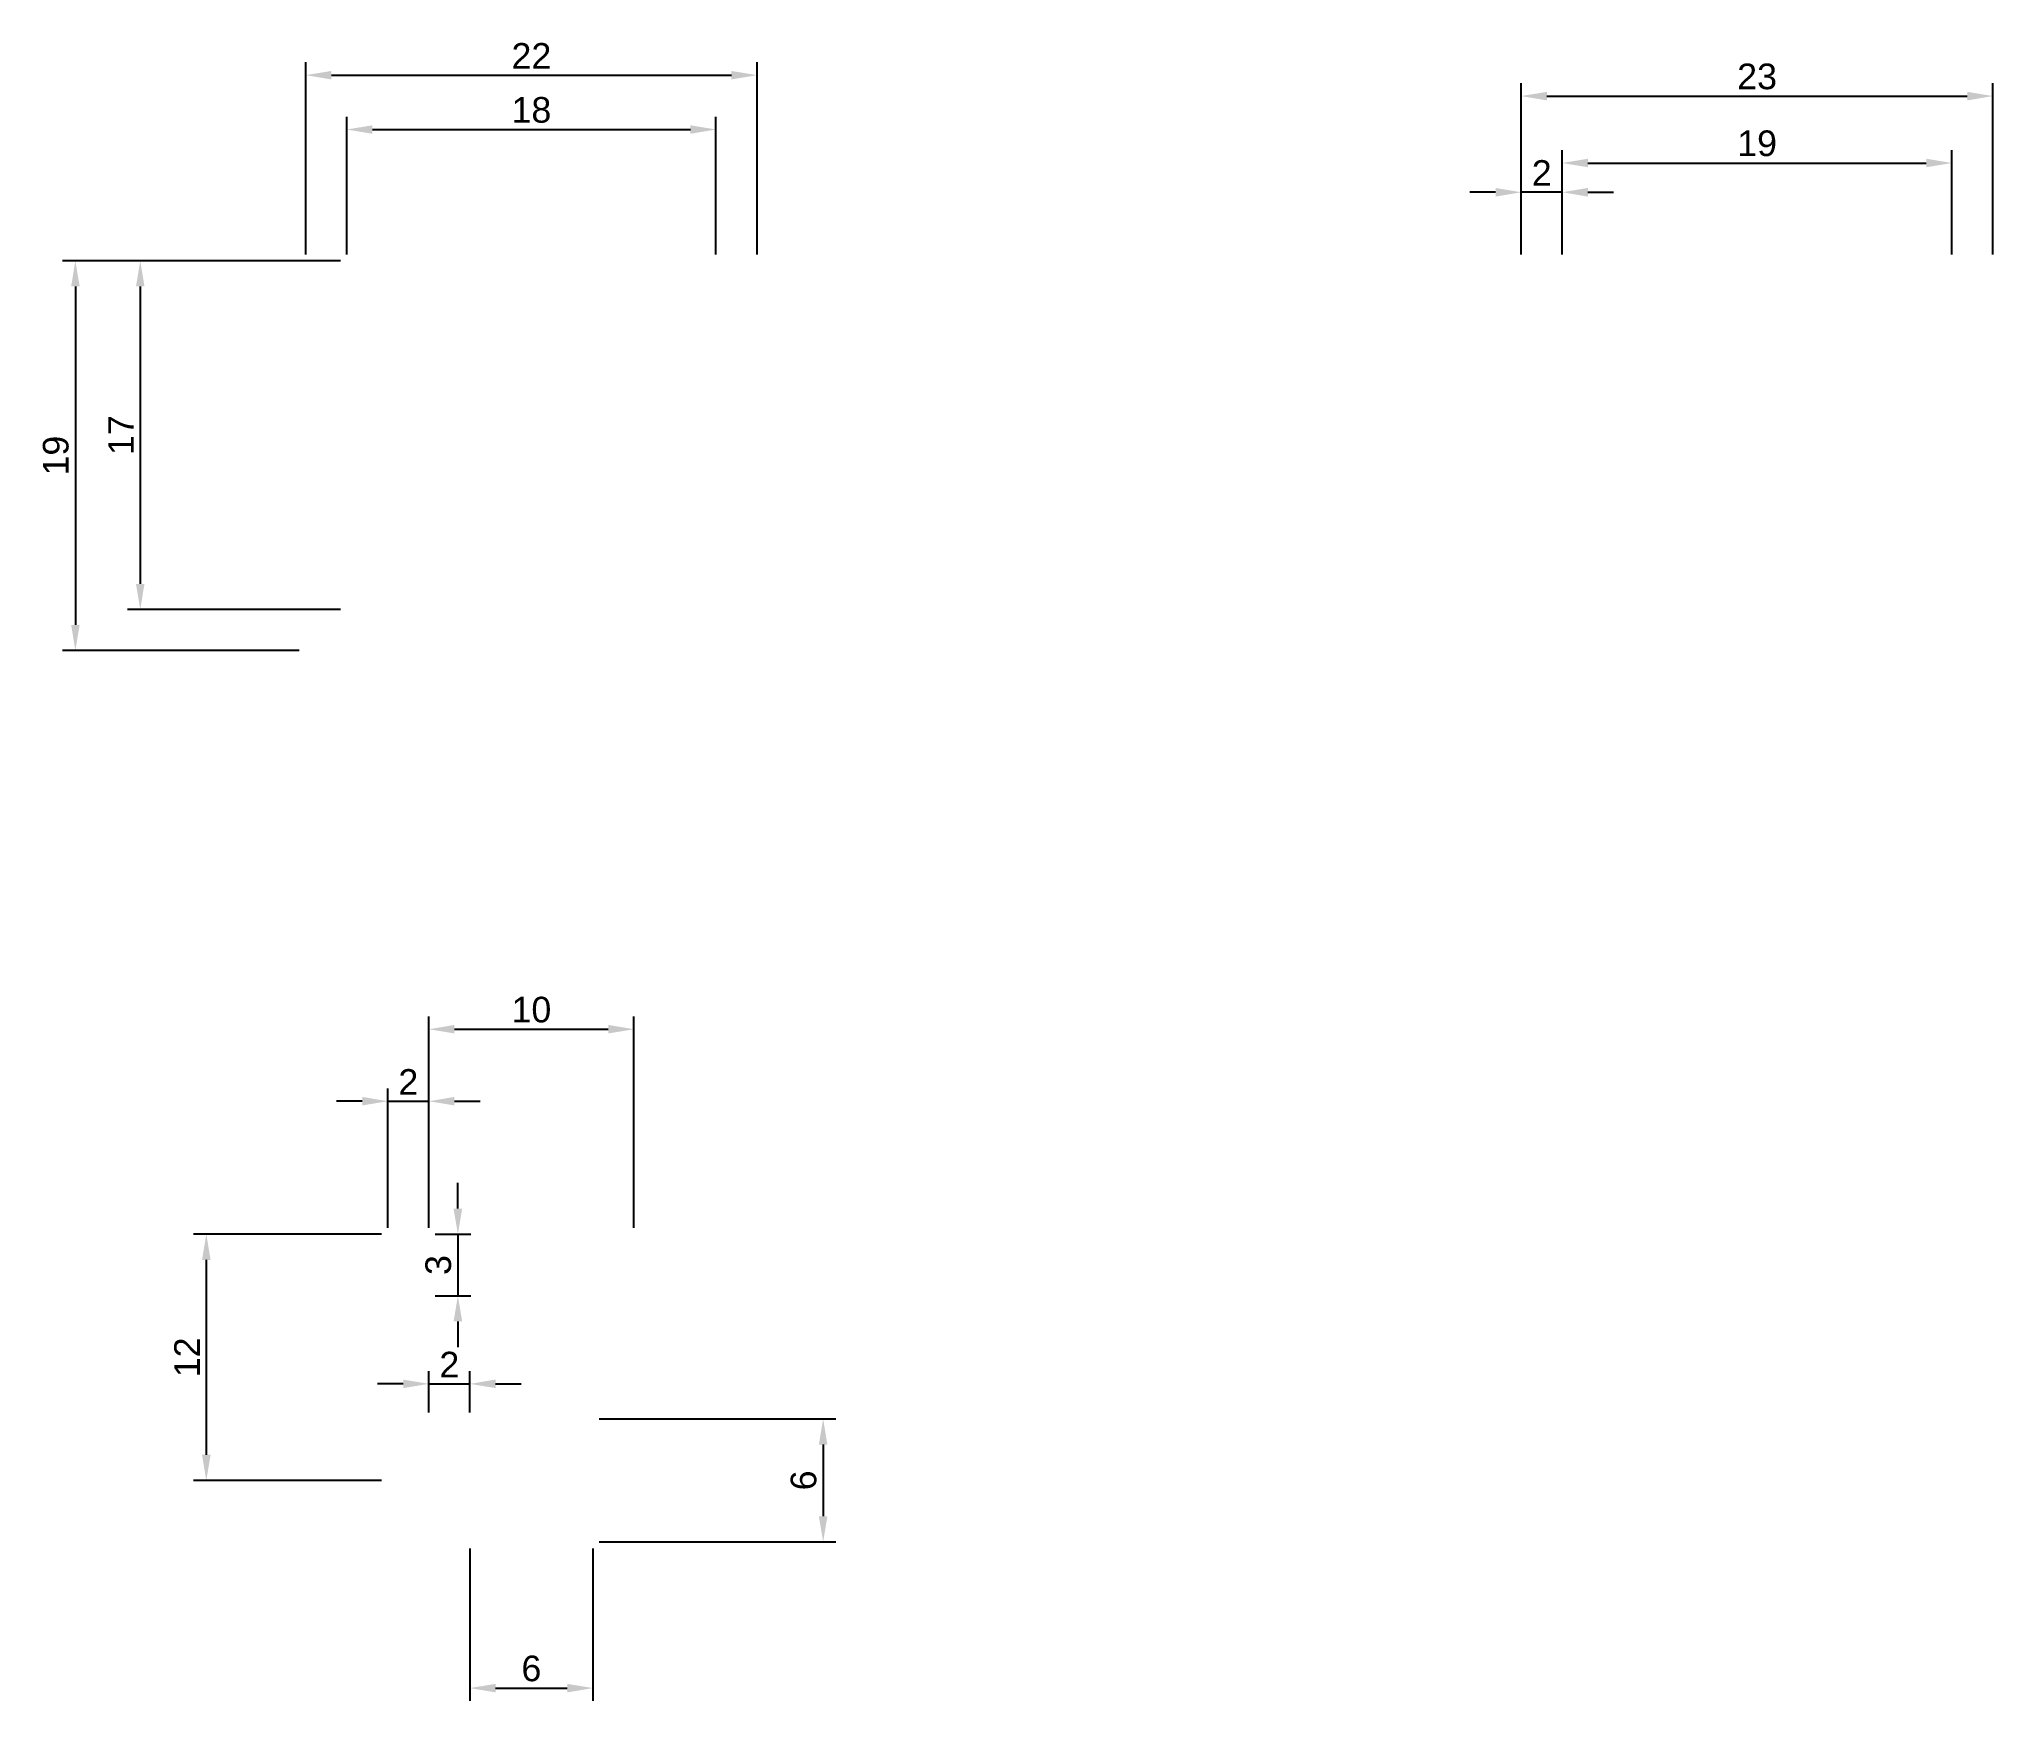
# Paper-space layout '1' of a CAD drawing. Header units: millimetres. Extents: x 15 to 206, y 41 to 203.
import ezdxf

# ---------------------------------------------------------------- set-up
doc = ezdxf.new("R2010")
doc.units = ezdxf.units.MM
doc.styles.get("Standard").update_dxf_attribs({"font": 'arial.ttf'})
doc.dimstyles.new('ISO-25', dxfattribs={"dimtxt": 2.5, "dimasz": 2.5, "dimexe": 1.25, "dimexo": 0.625, "dimtad": 1, "dimtxsty": 'Standard', "dimcen": 2.5, "dimclrd": 1, "dimclre": 1, "dimclrt": 1, "dimadec": 0, "dimazin": 0, "dimtfac": 1, "dimtmove": 0, "dimatfit": 3, "dimfxl": 1, "dimarcsym": 0})

# ---------------------------------------------------------------- blocks, each defined once
blk = doc.blocks.new('*D12')
at = {"color": 1, "lineweight": -2, "transparency": 16777216}
for p, q in [((40.42, 181.6), (17.33, 181.6)), ((18.58, 179.1), (18.58, 146.1)), ((40.42, 143.6), (17.33, 143.6))]:
    blk.add_line(p, q, dxfattribs=at)
at = {"color": 1, "transparency": 16777216}
for points in [[(18.17, 179.1), (19, 179.1), (18.58, 181.6)], [(18.17, 146.1), (19, 146.1), (18.58, 143.6)]]:
    blk.add_solid(points, dxfattribs=at)
at = {"layer": 'Defpoints', "color": 0, "transparency": 16777216}
for p in [(41.05, 181.6), (18.58, 143.6), (41.05, 143.6)]:
    blk.add_point(p, dxfattribs=at)
at = {"color": 1, "transparency": 16777216, "insert": (16.68, 162.6), "char_height": 2.5, "attachment_point": 5, "rotation": 90}
blk.add_mtext('19', dxfattribs=at)
blk = doc.blocks.new('*D13')
at = {"color": 1, "lineweight": -2, "transparency": 16777216}
for p, q in [((41.05, 182.22), (41.05, 200.95)), ((85.05, 182.22), (85.05, 200.95)), ((43.55, 199.7), (82.55, 199.7))]:
    blk.add_line(p, q, dxfattribs=at)
at = {"color": 1, "transparency": 16777216}
for points in [[(43.55, 200.11), (43.55, 199.28), (41.05, 199.7)], [(82.55, 200.11), (82.55, 199.28), (85.05, 199.7)]]:
    blk.add_solid(points, dxfattribs=at)
at = {"layer": 'Defpoints', "color": 0, "transparency": 16777216}
for p in [(85.05, 199.7), (41.05, 181.6), (85.05, 181.6)]:
    blk.add_point(p, dxfattribs=at)
at = {"color": 1, "transparency": 16777216, "insert": (63.05, 201.58), "char_height": 2.5, "attachment_point": 5}
blk.add_mtext('22', dxfattribs=at)
blk = doc.blocks.new('*D14')
at = {"color": 1, "lineweight": -2, "transparency": 16777216}
for p, q in [((159.57, 182.22), (159.57, 198.91)), ((205.57, 182.22), (205.57, 198.91)), ((162.07, 197.66), (203.07, 197.66))]:
    blk.add_line(p, q, dxfattribs=at)
at = {"color": 1, "transparency": 16777216}
for points in [[(162.07, 198.07), (162.07, 197.24), (159.57, 197.66)], [(203.07, 198.07), (203.07, 197.24), (205.57, 197.66)]]:
    blk.add_solid(points, dxfattribs=at)
at = {"layer": 'Defpoints', "color": 0, "transparency": 16777216}
for p in [(205.57, 197.66), (159.57, 181.6), (205.57, 181.6)]:
    blk.add_point(p, dxfattribs=at)
at = {"color": 1, "transparency": 16777216, "insert": (182.57, 199.56), "char_height": 2.5, "attachment_point": 5}
blk.add_mtext('23', dxfattribs=at)
blk = doc.blocks.new('*D16')
at = {"color": 1, "lineweight": -2, "transparency": 16777216}
for p, q in [((45.05, 182.22), (45.05, 195.65)), ((47.55, 194.4), (78.55, 194.4)), ((81.05, 182.22), (81.05, 195.65))]:
    blk.add_line(p, q, dxfattribs=at)
at = {"color": 1, "transparency": 16777216}
for points in [[(47.55, 194.81), (47.55, 193.98), (45.05, 194.4)], [(78.55, 194.81), (78.55, 193.98), (81.05, 194.4)]]:
    blk.add_solid(points, dxfattribs=at)
at = {"layer": 'Defpoints', "color": 0, "transparency": 16777216}
for p in [(81.05, 194.4), (45.05, 181.6), (81.05, 181.6)]:
    blk.add_point(p, dxfattribs=at)
at = {"color": 1, "transparency": 16777216, "insert": (63.05, 196.3), "char_height": 2.5, "attachment_point": 5}
blk.add_mtext('18', dxfattribs=at)
blk = doc.blocks.new('*D17')
at = {"color": 1, "lineweight": -2, "transparency": 16777216}
for p, q in [((44.42, 181.6), (23.66, 181.6)), ((24.91, 179.1), (24.91, 150.1)), ((44.42, 147.6), (23.66, 147.6))]:
    blk.add_line(p, q, dxfattribs=at)
at = {"color": 1, "transparency": 16777216}
for points in [[(24.49, 179.1), (25.32, 179.1), (24.91, 181.6)], [(24.49, 150.1), (25.32, 150.1), (24.91, 147.6)]]:
    blk.add_solid(points, dxfattribs=at)
at = {"layer": 'Defpoints', "color": 0, "transparency": 16777216}
for p in [(45.05, 181.6), (24.91, 147.6), (45.05, 147.6)]:
    blk.add_point(p, dxfattribs=at)
at = {"color": 1, "transparency": 16777216, "insert": (23.03, 164.6), "char_height": 2.5, "attachment_point": 5, "rotation": 90}
blk.add_mtext('17', dxfattribs=at)
blk = doc.blocks.new('*D18')
at = {"color": 1, "lineweight": -2, "transparency": 16777216}
for p, q in [((163.57, 182.22), (163.57, 192.38)), ((166.07, 191.13), (199.07, 191.13)), ((201.57, 182.22), (201.57, 192.38))]:
    blk.add_line(p, q, dxfattribs=at)
at = {"color": 1, "transparency": 16777216}
for points in [[(166.07, 191.55), (166.07, 190.72), (163.57, 191.13)], [(199.07, 191.55), (199.07, 190.72), (201.57, 191.13)]]:
    blk.add_solid(points, dxfattribs=at)
at = {"layer": 'Defpoints', "color": 0, "transparency": 16777216}
for p in [(201.57, 191.13), (163.57, 181.6), (201.57, 181.6)]:
    blk.add_point(p, dxfattribs=at)
at = {"color": 1, "transparency": 16777216, "insert": (182.57, 193.04), "char_height": 2.5, "attachment_point": 5}
blk.add_mtext('19', dxfattribs=at)
blk = doc.blocks.new('*D19')
at = {"color": 1, "lineweight": -2, "transparency": 16777216}
for p, q in [((159.57, 182.22), (159.57, 189.53)), ((163.57, 182.22), (163.57, 189.53)), ((157.07, 188.28), (154.57, 188.28)), ((163.57, 188.28), (159.57, 188.28)), ((166.07, 188.28), (168.57, 188.28))]:
    blk.add_line(p, q, dxfattribs=at)
at = {"color": 1, "transparency": 16777216}
for points in [[(157.07, 188.7), (157.07, 187.86), (159.57, 188.28)], [(166.07, 188.7), (166.07, 187.86), (163.57, 188.28)]]:
    blk.add_solid(points, dxfattribs=at)
at = {"layer": 'Defpoints', "color": 0, "transparency": 16777216}
for p in [(159.57, 188.28), (159.57, 181.6), (163.57, 181.6)]:
    blk.add_point(p, dxfattribs=at)
at = {"color": 1, "transparency": 16777216, "insert": (161.57, 190.16), "char_height": 2.5, "attachment_point": 5}
blk.add_mtext('2', dxfattribs=at)
blk = doc.blocks.new('*D20')
at = {"color": 1, "lineweight": -2, "transparency": 16777216}
for p, q in [((48.42, 86.68), (30.1, 86.68)), ((31.35, 84.18), (31.35, 65.18)), ((48.42, 62.68), (30.1, 62.68))]:
    blk.add_line(p, q, dxfattribs=at)
at = {"color": 1, "transparency": 16777216}
for points in [[(30.93, 84.18), (31.77, 84.18), (31.35, 86.68)], [(30.93, 65.18), (31.77, 65.18), (31.35, 62.68)]]:
    blk.add_solid(points, dxfattribs=at)
at = {"layer": 'Defpoints', "color": 0, "transparency": 16777216}
for p in [(49.05, 86.68), (31.35, 62.68), (49.05, 62.68)]:
    blk.add_point(p, dxfattribs=at)
at = {"color": 1, "transparency": 16777216, "insert": (29.47, 74.68), "char_height": 2.5, "attachment_point": 5, "rotation": 90}
blk.add_mtext('12', dxfattribs=at)
blk = doc.blocks.new('*D21')
at = {"color": 1, "lineweight": -2, "transparency": 16777216}
for p, q in [((46.55, 99.65), (44.05, 99.65)), ((49.05, 87.3), (49.05, 100.9)), ((49.05, 99.65), (53.05, 99.65)), ((53.05, 87.3), (53.05, 100.9)), ((55.55, 99.65), (58.05, 99.65))]:
    blk.add_line(p, q, dxfattribs=at)
at = {"color": 1, "transparency": 16777216}
for points in [[(46.55, 100.07), (46.55, 99.24), (49.05, 99.65)], [(55.55, 100.07), (55.55, 99.24), (53.05, 99.65)]]:
    blk.add_solid(points, dxfattribs=at)
at = {"layer": 'Defpoints', "color": 0, "transparency": 16777216}
for p in [(53.05, 99.65), (49.05, 86.68), (53.05, 86.68)]:
    blk.add_point(p, dxfattribs=at)
at = {"color": 1, "transparency": 16777216, "insert": (51.05, 101.53), "char_height": 2.5, "attachment_point": 5}
blk.add_mtext('2', dxfattribs=at)
blk = doc.blocks.new('*D22')
at = {"color": 1, "lineweight": -2, "transparency": 16777216}
for p, q in [((55.88, 89.18), (55.88, 91.68)), ((53.67, 86.68), (57.13, 86.68)), ((55.88, 86.68), (55.88, 80.68)), ((53.67, 80.68), (57.13, 80.68)), ((55.88, 78.18), (55.88, 75.68))]:
    blk.add_line(p, q, dxfattribs=at)
at = {"color": 1, "transparency": 16777216}
for points in [[(55.46, 89.18), (56.3, 89.18), (55.88, 86.68)], [(55.46, 78.18), (56.3, 78.18), (55.88, 80.68)]]:
    blk.add_solid(points, dxfattribs=at)
at = {"layer": 'Defpoints', "color": 0, "transparency": 16777216}
for p in [(53.05, 86.68), (53.05, 80.68), (55.88, 80.68)]:
    blk.add_point(p, dxfattribs=at)
at = {"color": 1, "transparency": 16777216, "insert": (53.98, 83.68), "char_height": 2.5, "attachment_point": 5, "rotation": 90}
blk.add_mtext('3', dxfattribs=at)
blk = doc.blocks.new('*D23')
at = {"color": 1, "lineweight": -2, "transparency": 16777216}
for p, q in [((53.05, 87.3), (53.05, 107.92)), ((73.05, 87.3), (73.05, 107.92)), ((55.55, 106.67), (70.55, 106.67))]:
    blk.add_line(p, q, dxfattribs=at)
at = {"color": 1, "transparency": 16777216}
for points in [[(55.55, 107.09), (55.55, 106.26), (53.05, 106.67)], [(70.55, 107.09), (70.55, 106.26), (73.05, 106.67)]]:
    blk.add_solid(points, dxfattribs=at)
at = {"layer": 'Defpoints', "color": 0, "transparency": 16777216}
for p in [(73.05, 106.67), (53.05, 86.68), (73.05, 86.68)]:
    blk.add_point(p, dxfattribs=at)
at = {"color": 1, "transparency": 16777216, "insert": (63.05, 108.57), "char_height": 2.5, "attachment_point": 5}
blk.add_mtext('10', dxfattribs=at)
blk = doc.blocks.new('*D24')
at = {"color": 1, "lineweight": -2, "transparency": 16777216}
for p, q in [((53.05, 69.3), (53.05, 73.34)), ((57.05, 69.3), (57.05, 73.34)), ((50.55, 72.09), (48.05, 72.09)), ((53.05, 72.09), (57.05, 72.09)), ((59.55, 72.09), (62.05, 72.09))]:
    blk.add_line(p, q, dxfattribs=at)
at = {"color": 1, "transparency": 16777216}
for points in [[(50.55, 72.51), (50.55, 71.68), (53.05, 72.09)], [(59.55, 72.51), (59.55, 71.68), (57.05, 72.09)]]:
    blk.add_solid(points, dxfattribs=at)
at = {"layer": 'Defpoints', "color": 0, "transparency": 16777216}
for p in [(57.05, 72.09), (53.05, 68.68), (57.05, 68.68)]:
    blk.add_point(p, dxfattribs=at)
at = {"color": 1, "transparency": 16777216, "insert": (55.05, 73.97), "char_height": 2.5, "attachment_point": 5}
blk.add_mtext('2', dxfattribs=at)
blk = doc.blocks.new('*D25')
at = {"color": 1, "lineweight": -2, "transparency": 16777216}
for p, q in [((69.67, 68.68), (92.75, 68.68)), ((91.5, 66.18), (91.5, 59.18)), ((69.67, 56.68), (92.75, 56.68))]:
    blk.add_line(p, q, dxfattribs=at)
at = {"color": 1, "transparency": 16777216}
for points in [[(91.08, 66.18), (91.91, 66.18), (91.5, 68.68)], [(91.08, 59.18), (91.91, 59.18), (91.5, 56.68)]]:
    blk.add_solid(points, dxfattribs=at)
at = {"layer": 'Defpoints', "color": 0, "transparency": 16777216}
for p in [(69.05, 68.68), (69.05, 56.68), (91.5, 56.68)]:
    blk.add_point(p, dxfattribs=at)
at = {"color": 1, "transparency": 16777216, "insert": (89.6, 62.68), "char_height": 2.5, "attachment_point": 5, "rotation": 90}
blk.add_mtext('6', dxfattribs=at)
blk = doc.blocks.new('*D26')
at = {"color": 1, "lineweight": -2, "transparency": 16777216}
for p, q in [((57.05, 56.05), (57.05, 41.18)), ((69.05, 56.05), (69.05, 41.18)), ((59.55, 42.43), (66.55, 42.43))]:
    blk.add_line(p, q, dxfattribs=at)
at = {"color": 1, "transparency": 16777216}
for points in [[(59.55, 42.84), (59.55, 42.01), (57.05, 42.43)], [(66.55, 42.84), (66.55, 42.01), (69.05, 42.43)]]:
    blk.add_solid(points, dxfattribs=at)
at = {"layer": 'Defpoints', "color": 0, "transparency": 16777216}
for p in [(57.05, 56.68), (69.05, 56.68), (69.05, 42.43)]:
    blk.add_point(p, dxfattribs=at)
at = {"color": 1, "transparency": 16777216, "insert": (63.05, 44.33), "char_height": 2.5, "attachment_point": 5}
blk.add_mtext('6', dxfattribs=at)

psp = doc.layouts.new('1')

# ---------------------------------------------------------------- dimensions: what is measured, and where the dimension line sits
for base, p1, p2, picture, middle in [((85.047, 199.696), (41.047, 181.595), (85.047, 181.595), '*D13', (63.047, 201.576)), ((205.566, 197.658), (159.566, 181.595), (205.566, 181.595), '*D14', (182.566, 199.56)), ((81.047, 194.396), (45.047, 181.595), (81.047, 181.595), '*D16', (63.047, 196.298)), ((201.566, 191.134), (163.566, 181.595), (201.566, 181.595), '*D18', (182.566, 193.036)), ((73.047, 106.672), (53.047, 86.678), (73.047, 86.678), '*D23', (63.047, 108.574)), ((53.047, 99.655), (49.047, 86.678), (53.047, 86.678), '*D21', (51.047, 101.535)), ((57.047, 72.094), (53.047, 68.678), (57.047, 68.678), '*D24', (55.047, 73.974)), ((69.047, 42.428), (57.047, 56.678), (69.047, 56.678), '*D26', (63.047, 44.329))]:
    dim = psp.add_linear_dim(base=base, p1=p1, p2=p2, dimstyle='ISO-25', override={"dimlfac": -0.5})
    dim.commit()
    dim.dimension.update_dxf_attribs({"geometry": picture, "text_midpoint": middle})
dim = psp.add_linear_dim(base=(159.566, 188.281), p1=(163.566, 181.595), p2=(159.566, 181.595), text='2', dimstyle='ISO-25')
dim.commit()
dim.dimension.update_dxf_attribs({"geometry": '*D19', "text_midpoint": (161.566, 190.161)})
for base, p1, p2, picture, middle in [((18.585, 143.595), (41.047, 181.595), (41.047, 143.595), '*D12', (16.683, 162.595)), ((24.907, 147.595), (45.047, 181.595), (45.047, 147.595), '*D17', (23.027, 164.595)), ((55.879, 80.678), (53.047, 86.678), (53.047, 80.678), '*D22', (53.976, 83.678)), ((31.35, 62.678), (49.047, 86.678), (49.047, 62.678), '*D20', (29.469, 74.678)), ((91.497, 56.678), (69.047, 68.678), (69.047, 56.678), '*D25', (89.596, 62.678))]:
    dim = psp.add_linear_dim(base=base, p1=p1, p2=p2, angle=90, dimstyle='ISO-25', override={"dimlfac": -0.5})
    dim.commit()
    dim.dimension.update_dxf_attribs({"geometry": picture, "text_midpoint": middle})

doc.saveas('drawing.dxf')
